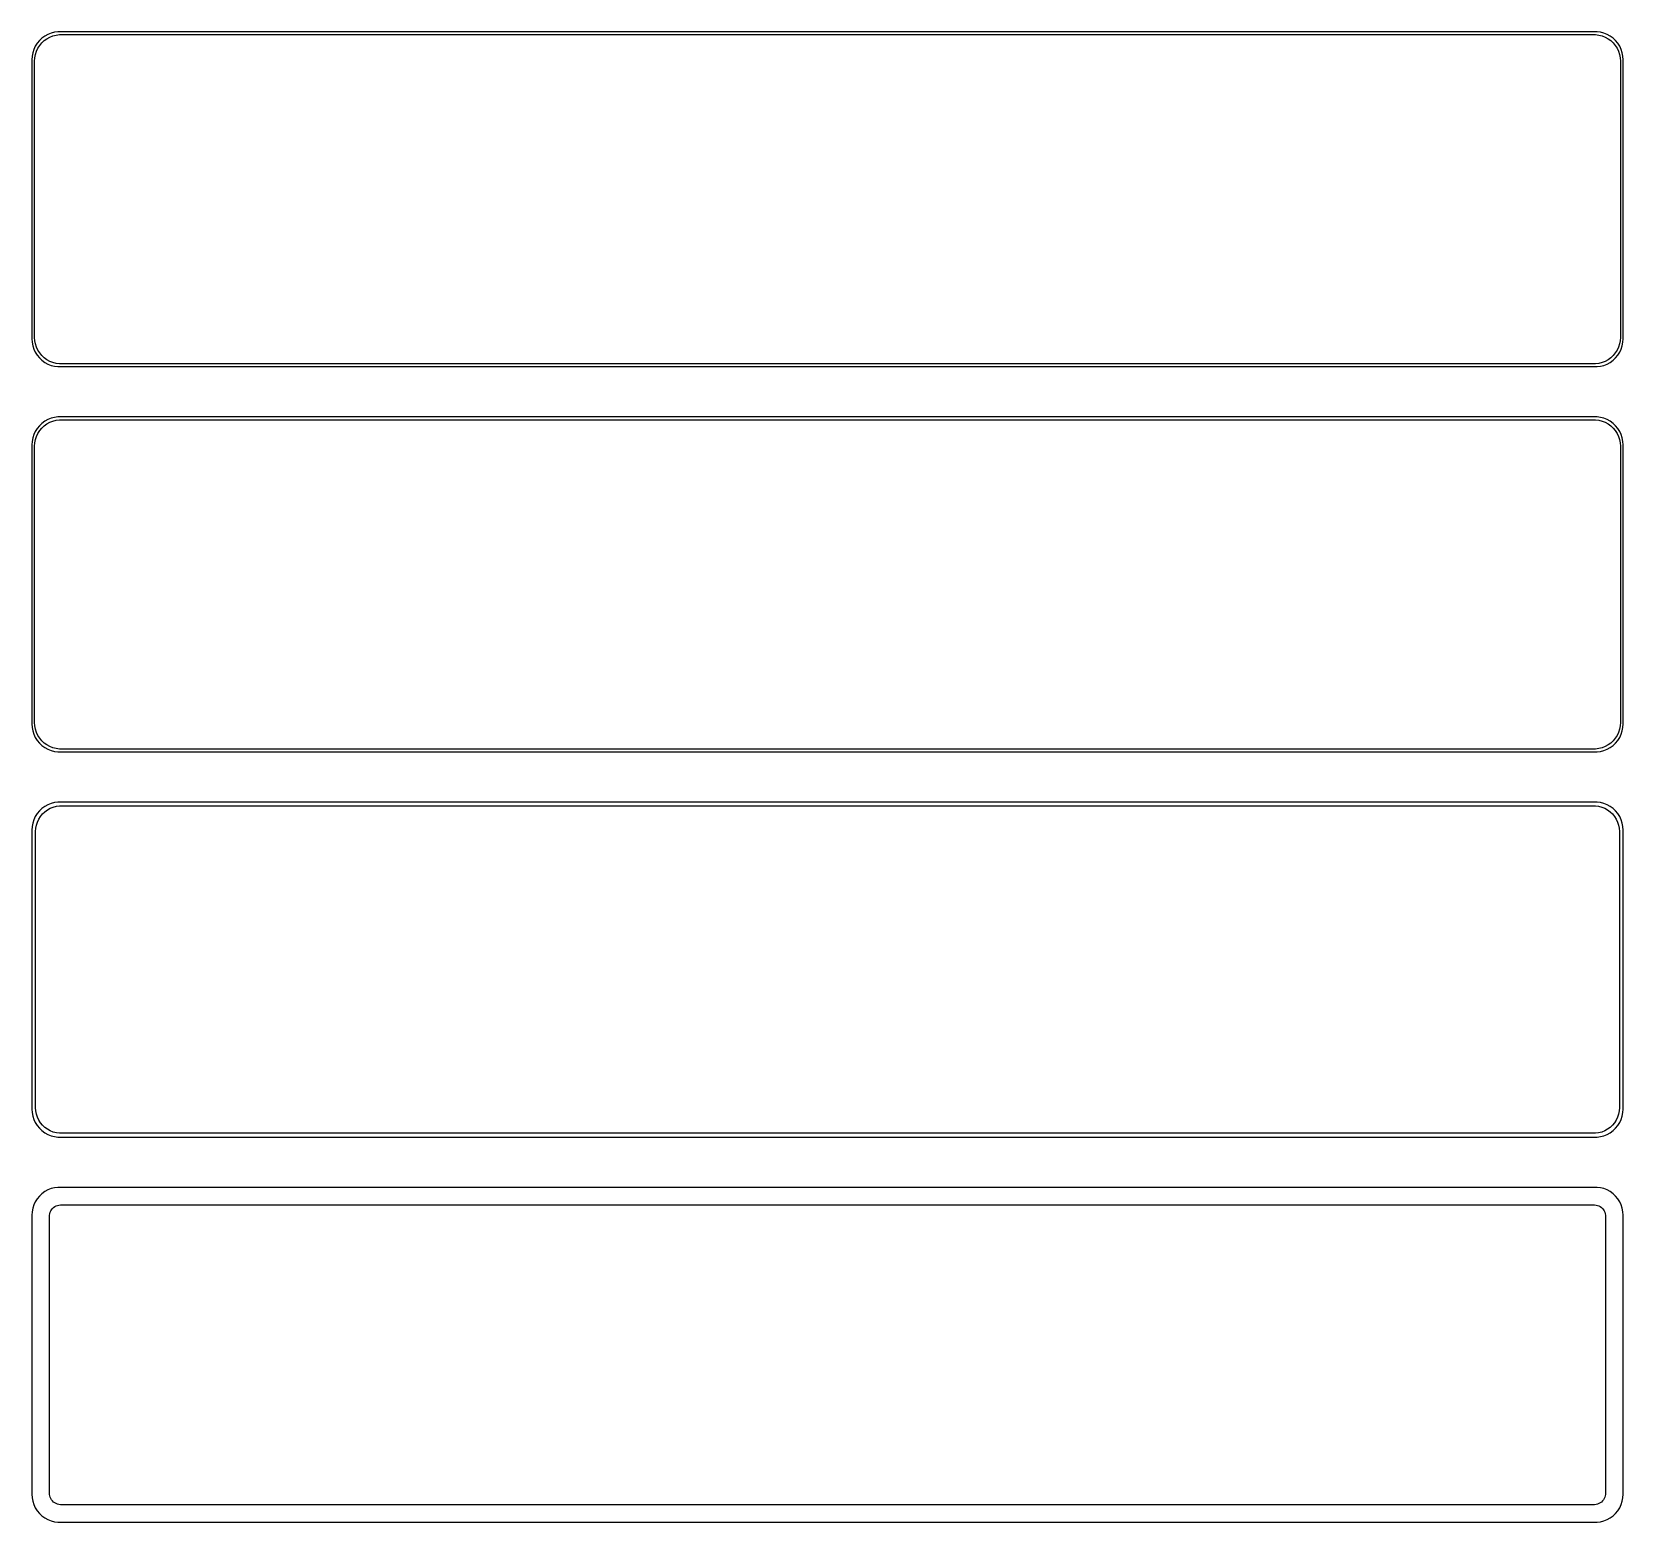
# Model space of a CAD drawing. Header units: metres. Extents: x -142 to 142, y 246 to 513.
import ezdxf

# ---------------------------------------------------------------- set-up
doc = ezdxf.new("R2010")
doc.units = ezdxf.units.M

msp = doc.modelspace()

# ---------------------------------------------------------------- linework, layer by layer
for p, q in [((-141.882, 510.409), (-142.149, 509.841)), ((-141.545, 510.939), (-141.882, 510.409)), ((-141.145, 511.423), (-141.545, 510.939)), ((-141.412, 510.038), (-141.093, 510.542)), ((-140.687, 511.853), (-141.145, 511.423)), ((-141.093, 510.542), (-140.713, 511.002)), ((-140.713, 511.002), (-140.278, 511.41)), ((-140.179, 512.222), (-140.687, 511.853)), ((-140.278, 511.41), (-139.795, 511.761)), ((-139.629, 512.524), (-140.179, 512.222)), ((-139.795, 511.761), (-139.272, 512.048)), ((-139.045, 512.755), (-139.629, 512.524)), ((-139.272, 512.048), (-138.718, 512.268)), ((-138.437, 512.911), (-139.045, 512.755)), ((-138.718, 512.268), (-138.14, 512.416)), ((-137.814, 512.99), (-138.437, 512.911)), ((-138.14, 512.416), (-137.548, 512.491)), ((137.814, 512.99), (-137.814, 512.99)), ((-137.548, 512.491), (137.548, 512.491)), ((137.548, 512.491), (138.14, 512.416)), ((138.437, 512.911), (137.814, 512.99)), ((138.14, 512.416), (138.718, 512.268)), ((139.045, 512.755), (138.437, 512.911)), ((138.718, 512.268), (139.272, 512.048)), ((139.629, 512.524), (139.045, 512.755)), ((139.272, 512.048), (139.795, 511.761)), ((140.179, 512.222), (139.629, 512.524)), ((139.795, 511.761), (140.278, 511.41)), ((140.687, 511.853), (140.179, 512.222)), ((140.278, 511.41), (140.713, 511.002)), ((141.145, 511.423), (140.687, 511.853)), ((140.713, 511.002), (141.093, 510.542)), ((141.093, 510.542), (141.412, 510.038)), ((141.545, 510.939), (141.145, 511.423)), ((141.882, 510.409), (141.545, 510.939)), ((142.149, 509.841), (141.882, 510.409)), ((-142.461, 508.627), (-142.5, 508)), ((-142.5, 508), (-142.5, 458)), ((-142.343, 509.243), (-142.461, 508.627)), ((-142.149, 509.841), (-142.343, 509.243)), ((-142, 507.75), (-141.963, 508.345)), ((-142, 458.25), (-142, 507.75)), ((-141.963, 508.345), (-141.851, 508.931)), ((-141.851, 508.931), (-141.666, 509.499)), ((-141.666, 509.499), (-141.412, 510.038)), ((141.412, 510.038), (141.666, 509.499)), ((141.666, 509.499), (141.851, 508.931)), ((141.851, 508.931), (141.963, 508.345)), ((141.963, 508.345), (142, 507.75)), ((142, 507.75), (142, 458.25)), ((142.343, 509.243), (142.149, 509.841)), ((142.461, 508.627), (142.343, 509.243)), ((142.5, 508), (142.461, 508.627)), ((142.5, 458), (142.5, 508)), ((-142.5, 458), (-142.461, 457.373)), ((-142.461, 457.373), (-142.343, 456.757)), ((-142.343, 456.757), (-142.149, 456.159)), ((-142.149, 456.159), (-141.882, 455.591)), ((-141.963, 457.655), (-142, 458.25)), ((-141.851, 457.069), (-141.963, 457.655)), ((-141.666, 456.501), (-141.851, 457.069)), ((-141.412, 455.962), (-141.666, 456.501)), ((141.666, 456.501), (141.412, 455.962)), ((141.851, 457.069), (141.666, 456.501)), ((141.963, 457.655), (141.851, 457.069)), ((141.882, 455.591), (142.149, 456.159)), ((142, 458.25), (141.963, 457.655)), ((142.149, 456.159), (142.343, 456.757)), ((142.343, 456.757), (142.461, 457.373)), ((142.461, 457.373), (142.5, 458)), ((-141.882, 455.591), (-141.545, 455.061)), ((-141.545, 455.061), (-141.145, 454.577)), ((-141.093, 455.458), (-141.412, 455.962)), ((-141.145, 454.577), (-140.687, 454.147)), ((-140.713, 454.998), (-141.093, 455.458)), ((-140.278, 454.59), (-140.713, 454.998)), ((-140.687, 454.147), (-140.179, 453.778)), ((-139.795, 454.239), (-140.278, 454.59)), ((-140.179, 453.778), (-139.629, 453.476)), ((-139.272, 453.952), (-139.795, 454.239)), ((-139.629, 453.476), (-139.045, 453.245)), ((-138.718, 453.732), (-139.272, 453.952)), ((-139.045, 453.245), (-138.437, 453.089)), ((-138.14, 453.584), (-138.718, 453.732)), ((-137.548, 453.509), (-138.14, 453.584)), ((137.548, 453.509), (-137.548, 453.509)), ((138.14, 453.584), (137.548, 453.509)), ((138.718, 453.732), (138.14, 453.584)), ((138.437, 453.089), (139.045, 453.245)), ((139.272, 453.952), (138.718, 453.732)), ((139.045, 453.245), (139.629, 453.476)), ((139.795, 454.239), (139.272, 453.952)), ((139.629, 453.476), (140.179, 453.778)), ((140.278, 454.59), (139.795, 454.239)), ((140.179, 453.778), (140.687, 454.147)), ((140.713, 454.998), (140.278, 454.59)), ((140.687, 454.147), (141.145, 454.577)), ((141.093, 455.458), (140.713, 454.998)), ((141.412, 455.962), (141.093, 455.458)), ((141.145, 454.577), (141.545, 455.061)), ((141.545, 455.061), (141.882, 455.591)), ((-138.437, 453.089), (-137.814, 453.01)), ((-137.814, 453.01), (137.814, 453.01)), ((137.814, 453.01), (138.437, 453.089)), ((-141.545, 441.939), (-141.882, 441.409)), ((-141.145, 442.423), (-141.545, 441.939)), ((-140.687, 442.853), (-141.145, 442.423)), ((-141.093, 441.542), (-140.713, 442.002)), ((-140.713, 442.002), (-140.278, 442.41)), ((-140.179, 443.222), (-140.687, 442.853)), ((-140.278, 442.41), (-139.795, 442.761)), ((-139.629, 443.524), (-140.179, 443.222)), ((-139.795, 442.761), (-139.272, 443.048)), ((-139.045, 443.755), (-139.629, 443.524)), ((-139.272, 443.048), (-138.718, 443.268)), ((-138.437, 443.911), (-139.045, 443.755)), ((-138.718, 443.268), (-138.14, 443.416)), ((-137.814, 443.99), (-138.437, 443.911)), ((-138.14, 443.416), (-137.548, 443.491)), ((137.814, 443.99), (-137.814, 443.99)), ((-137.548, 443.491), (137.548, 443.491)), ((137.548, 443.491), (138.14, 443.416)), ((138.437, 443.911), (137.814, 443.99)), ((138.14, 443.416), (138.718, 443.268)), ((139.045, 443.755), (138.437, 443.911)), ((138.718, 443.268), (139.272, 443.048)), ((139.629, 443.524), (139.045, 443.755)), ((139.272, 443.048), (139.795, 442.761)), ((140.179, 443.222), (139.629, 443.524)), ((139.795, 442.761), (140.278, 442.41)), ((140.687, 442.853), (140.179, 443.222)), ((140.278, 442.41), (140.713, 442.002)), ((141.145, 442.423), (140.687, 442.853)), ((140.713, 442.002), (141.093, 441.542)), ((141.545, 441.939), (141.145, 442.423)), ((141.882, 441.409), (141.545, 441.939)), ((-142.461, 439.627), (-142.5, 439)), ((-142.5, 439), (-142.5, 389)), ((-142.343, 440.243), (-142.461, 439.627)), ((-142.149, 440.841), (-142.343, 440.243)), ((-141.882, 441.409), (-142.149, 440.841)), ((-142, 438.75), (-141.963, 439.345)), ((-141.963, 439.345), (-141.851, 439.931)), ((-141.851, 439.931), (-141.666, 440.499)), ((-141.666, 440.499), (-141.412, 441.038)), ((-141.412, 441.038), (-141.093, 441.542)), ((141.093, 441.542), (141.412, 441.038)), ((141.412, 441.038), (141.666, 440.499)), ((141.666, 440.499), (141.851, 439.931)), ((141.851, 439.931), (141.963, 439.345)), ((142.149, 440.841), (141.882, 441.409)), ((141.963, 439.345), (142, 438.75)), ((142.343, 440.243), (142.149, 440.841)), ((142.461, 439.627), (142.343, 440.243)), ((142.5, 439), (142.461, 439.627)), ((142.5, 389), (142.5, 439)), ((-142, 389.25), (-142, 438.75)), ((142, 438.75), (142, 389.25)), ((-142.5, 389), (-142.461, 388.373)), ((-142.461, 388.373), (-142.343, 387.757)), ((-142.343, 387.757), (-142.149, 387.159)), ((-141.963, 388.655), (-142, 389.25)), ((-141.851, 388.069), (-141.963, 388.655)), ((-141.666, 387.501), (-141.851, 388.069)), ((141.851, 388.069), (141.666, 387.501)), ((141.963, 388.655), (141.851, 388.069)), ((142, 389.25), (141.963, 388.655)), ((142.149, 387.159), (142.343, 387.757)), ((142.343, 387.757), (142.461, 388.373)), ((142.461, 388.373), (142.5, 389)), ((-142.149, 387.159), (-141.882, 386.591)), ((-141.882, 386.591), (-141.545, 386.061)), ((-141.412, 386.962), (-141.666, 387.501)), ((-141.545, 386.061), (-141.145, 385.577)), ((-141.093, 386.458), (-141.412, 386.962)), ((-141.145, 385.577), (-140.687, 385.147)), ((-140.713, 385.998), (-141.093, 386.458)), ((-140.278, 385.59), (-140.713, 385.998)), ((-140.687, 385.147), (-140.179, 384.778)), ((-139.795, 385.239), (-140.278, 385.59)), ((-140.179, 384.778), (-139.629, 384.476)), ((-139.272, 384.952), (-139.795, 385.239)), ((-138.718, 384.732), (-139.272, 384.952)), ((139.272, 384.952), (138.718, 384.732)), ((139.795, 385.239), (139.272, 384.952)), ((139.629, 384.476), (140.179, 384.778)), ((140.278, 385.59), (139.795, 385.239)), ((140.179, 384.778), (140.687, 385.147)), ((140.713, 385.998), (140.278, 385.59)), ((140.687, 385.147), (141.145, 385.577)), ((141.093, 386.458), (140.713, 385.998)), ((141.412, 386.962), (141.093, 386.458)), ((141.145, 385.577), (141.545, 386.061)), ((141.666, 387.501), (141.412, 386.962)), ((141.545, 386.061), (141.882, 386.591)), ((141.882, 386.591), (142.149, 387.159)), ((-139.629, 384.476), (-139.045, 384.245)), ((-139.045, 384.245), (-138.437, 384.089)), ((-138.14, 384.584), (-138.718, 384.732)), ((-138.437, 384.089), (-137.814, 384.01)), ((-137.548, 384.509), (-138.14, 384.584)), ((-137.814, 384.01), (137.814, 384.01)), ((137.548, 384.509), (-137.548, 384.509)), ((138.14, 384.584), (137.548, 384.509)), ((137.814, 384.01), (138.437, 384.089)), ((138.718, 384.732), (138.14, 384.584)), ((138.437, 384.089), (139.045, 384.245)), ((139.045, 384.245), (139.629, 384.476)), ((-141.145, 373.423), (-141.545, 372.939)), ((-140.687, 373.853), (-141.145, 373.423)), ((-140.179, 374.222), (-140.687, 373.853)), ((-139.629, 374.524), (-140.179, 374.222)), ((-140.168, 373.278), (-139.703, 373.616)), ((-139.703, 373.616), (-139.199, 373.893)), ((-139.045, 374.755), (-139.629, 374.524)), ((-139.199, 373.893), (-138.665, 374.104)), ((-138.437, 374.911), (-139.045, 374.755)), ((-138.665, 374.104), (-138.108, 374.247)), ((-137.814, 374.99), (-138.437, 374.911)), ((-138.108, 374.247), (-137.537, 374.319)), ((137.814, 374.99), (-137.814, 374.99)), ((-137.537, 374.319), (137.537, 374.319)), ((137.537, 374.319), (138.108, 374.247)), ((138.437, 374.911), (137.814, 374.99)), ((138.108, 374.247), (138.665, 374.104)), ((139.045, 374.755), (138.437, 374.911)), ((138.665, 374.104), (139.199, 373.893)), ((139.629, 374.524), (139.045, 374.755)), ((139.199, 373.893), (139.703, 373.616)), ((140.179, 374.222), (139.629, 374.524)), ((139.703, 373.616), (140.168, 373.278)), ((140.687, 373.853), (140.179, 374.222)), ((141.145, 373.423), (140.687, 373.853)), ((141.545, 372.939), (141.145, 373.423)), ((-142.461, 370.627), (-142.5, 370)), ((-142.343, 371.243), (-142.461, 370.627)), ((-142.149, 371.841), (-142.343, 371.243)), ((-141.882, 372.409), (-142.149, 371.841)), ((-141.545, 372.939), (-141.882, 372.409)), ((-141.792, 370.324), (-141.685, 370.889)), ((-141.685, 370.889), (-141.507, 371.435)), ((-141.507, 371.435), (-141.262, 371.956)), ((-141.262, 371.956), (-140.954, 372.441)), ((-140.954, 372.441), (-140.588, 372.884)), ((-140.588, 372.884), (-140.168, 373.278)), ((140.168, 373.278), (140.588, 372.884)), ((140.588, 372.884), (140.954, 372.441)), ((140.954, 372.441), (141.262, 371.956)), ((141.262, 371.956), (141.507, 371.435)), ((141.507, 371.435), (141.685, 370.889)), ((141.882, 372.409), (141.545, 372.939)), ((141.685, 370.889), (141.792, 370.324)), ((142.149, 371.841), (141.882, 372.409)), ((142.343, 371.243), (142.149, 371.841)), ((142.461, 370.627), (142.343, 371.243)), ((142.5, 370), (142.461, 370.627)), ((-142.5, 370), (-142.5, 320)), ((-141.828, 369.75), (-141.792, 370.324)), ((-141.828, 320.25), (-141.828, 369.75)), ((141.792, 370.324), (141.828, 369.75)), ((141.828, 369.75), (141.828, 320.25)), ((142.5, 320), (142.5, 370)), ((-142.5, 320), (-142.461, 319.373)), ((-142.461, 319.373), (-142.343, 318.757)), ((-141.792, 319.676), (-141.828, 320.25)), ((-141.685, 319.111), (-141.792, 319.676)), ((141.792, 319.676), (141.685, 319.111)), ((141.828, 320.25), (141.792, 319.676)), ((142.343, 318.757), (142.461, 319.373)), ((142.461, 319.373), (142.5, 320)), ((-142.343, 318.757), (-142.149, 318.159)), ((-142.149, 318.159), (-141.882, 317.591)), ((-141.882, 317.591), (-141.545, 317.061)), ((-141.507, 318.565), (-141.685, 319.111)), ((-141.545, 317.061), (-141.145, 316.577)), ((-141.262, 318.044), (-141.507, 318.565)), ((-140.954, 317.559), (-141.262, 318.044)), ((-141.145, 316.577), (-140.687, 316.147)), ((-140.588, 317.116), (-140.954, 317.559)), ((-140.168, 316.722), (-140.588, 317.116)), ((-139.703, 316.384), (-140.168, 316.722)), ((-139.199, 316.107), (-139.703, 316.384)), ((139.703, 316.384), (139.199, 316.107)), ((140.168, 316.722), (139.703, 316.384)), ((140.588, 317.116), (140.168, 316.722)), ((140.954, 317.559), (140.588, 317.116)), ((140.687, 316.147), (141.145, 316.577)), ((141.262, 318.044), (140.954, 317.559)), ((141.145, 316.577), (141.545, 317.061)), ((141.507, 318.565), (141.262, 318.044)), ((141.685, 319.111), (141.507, 318.565)), ((141.545, 317.061), (141.882, 317.591)), ((141.882, 317.591), (142.149, 318.159)), ((142.149, 318.159), (142.343, 318.757)), ((-140.687, 316.147), (-140.179, 315.778)), ((-140.179, 315.778), (-139.629, 315.476)), ((-139.629, 315.476), (-139.045, 315.245)), ((-138.665, 315.896), (-139.199, 316.107)), ((-139.045, 315.245), (-138.437, 315.089)), ((-138.108, 315.753), (-138.665, 315.896)), ((-138.437, 315.089), (-137.814, 315.01)), ((-137.537, 315.681), (-138.108, 315.753)), ((-137.814, 315.01), (137.814, 315.01)), ((137.537, 315.681), (-137.537, 315.681)), ((138.108, 315.753), (137.537, 315.681)), ((137.814, 315.01), (138.437, 315.089)), ((138.665, 315.896), (138.108, 315.753)), ((138.437, 315.089), (139.045, 315.245)), ((139.199, 316.107), (138.665, 315.896)), ((139.045, 315.245), (139.629, 315.476)), ((139.629, 315.476), (140.179, 315.778)), ((140.179, 315.778), (140.687, 316.147)), ((-140.179, 305.222), (-140.687, 304.853)), ((-139.629, 305.524), (-140.179, 305.222)), ((-139.045, 305.755), (-139.629, 305.524)), ((-138.437, 305.911), (-139.045, 305.755)), ((-137.814, 305.99), (-138.437, 305.911)), ((137.814, 305.99), (-137.814, 305.99)), ((138.437, 305.911), (137.814, 305.99)), ((139.045, 305.755), (138.437, 305.911)), ((139.629, 305.524), (139.045, 305.755)), ((140.179, 305.222), (139.629, 305.524)), ((140.687, 304.853), (140.179, 305.222)), ((-142.343, 302.243), (-142.461, 301.627)), ((-142.149, 302.841), (-142.343, 302.243)), ((-141.882, 303.409), (-142.149, 302.841)), ((-141.545, 303.939), (-141.882, 303.409)), ((-141.145, 304.423), (-141.545, 303.939)), ((-140.687, 304.853), (-141.145, 304.423)), ((-138.957, 301.99), (-138.788, 302.194)), ((-138.788, 302.194), (-138.595, 302.375)), ((-138.595, 302.375), (-138.38, 302.531)), ((-138.38, 302.531), (-138.148, 302.659)), ((-138.148, 302.659), (-137.902, 302.756)), ((-137.902, 302.756), (-137.645, 302.822)), ((-137.645, 302.822), (-137.382, 302.855)), ((-137.382, 302.855), (137.382, 302.855)), ((137.382, 302.855), (137.645, 302.822)), ((137.645, 302.822), (137.902, 302.756)), ((137.902, 302.756), (138.148, 302.659)), ((138.148, 302.659), (138.38, 302.531)), ((138.38, 302.531), (138.595, 302.375)), ((138.595, 302.375), (138.788, 302.194)), ((138.788, 302.194), (138.957, 301.99)), ((141.145, 304.423), (140.687, 304.853)), ((141.545, 303.939), (141.145, 304.423)), ((141.882, 303.409), (141.545, 303.939)), ((142.149, 302.841), (141.882, 303.409)), ((142.343, 302.243), (142.149, 302.841)), ((142.461, 301.627), (142.343, 302.243)), ((-142.461, 301.627), (-142.5, 301)), ((-142.5, 301), (-142.5, 251)), ((-139.36, 300.75), (-139.343, 301.014)), ((-139.36, 251.25), (-139.36, 300.75)), ((-139.343, 301.014), (-139.293, 301.275)), ((-139.293, 301.275), (-139.211, 301.527)), ((-139.211, 301.527), (-139.099, 301.766)), ((-139.099, 301.766), (-138.957, 301.99)), ((138.957, 301.99), (139.099, 301.766)), ((139.099, 301.766), (139.211, 301.527)), ((139.211, 301.527), (139.293, 301.275)), ((139.293, 301.275), (139.343, 301.014)), ((139.343, 301.014), (139.36, 300.75)), ((139.36, 300.75), (139.36, 251.25)), ((142.5, 301), (142.461, 301.627)), ((142.5, 251), (142.5, 301)), ((-142.5, 251), (-142.461, 250.373)), ((-139.343, 250.986), (-139.36, 251.25)), ((-139.293, 250.725), (-139.343, 250.986)), ((139.343, 250.986), (139.293, 250.725)), ((139.36, 251.25), (139.343, 250.986)), ((142.461, 250.373), (142.5, 251)), ((-142.461, 250.373), (-142.343, 249.757)), ((-142.343, 249.757), (-142.149, 249.159)), ((-142.149, 249.159), (-141.882, 248.591)), ((-141.882, 248.591), (-141.545, 248.061)), ((-141.545, 248.061), (-141.145, 247.577)), ((-139.211, 250.473), (-139.293, 250.725)), ((-139.099, 250.234), (-139.211, 250.473)), ((-138.957, 250.01), (-139.099, 250.234)), ((-138.788, 249.806), (-138.957, 250.01)), ((-138.595, 249.625), (-138.788, 249.806)), ((-138.38, 249.469), (-138.595, 249.625)), ((-138.148, 249.341), (-138.38, 249.469)), ((-137.902, 249.244), (-138.148, 249.341)), ((-137.645, 249.178), (-137.902, 249.244)), ((-137.382, 249.145), (-137.645, 249.178)), ((137.382, 249.145), (-137.382, 249.145)), ((137.645, 249.178), (137.382, 249.145)), ((137.902, 249.244), (137.645, 249.178)), ((138.148, 249.341), (137.902, 249.244)), ((138.38, 249.469), (138.148, 249.341)), ((138.595, 249.625), (138.38, 249.469)), ((138.788, 249.806), (138.595, 249.625)), ((138.957, 250.01), (138.788, 249.806)), ((139.099, 250.234), (138.957, 250.01)), ((139.211, 250.473), (139.099, 250.234)), ((139.293, 250.725), (139.211, 250.473)), ((141.145, 247.577), (141.545, 248.061)), ((141.545, 248.061), (141.882, 248.591)), ((141.882, 248.591), (142.149, 249.159)), ((142.149, 249.159), (142.343, 249.757)), ((142.343, 249.757), (142.461, 250.373)), ((-141.145, 247.577), (-140.687, 247.147)), ((-140.687, 247.147), (-140.179, 246.778)), ((-140.179, 246.778), (-139.629, 246.476)), ((-139.629, 246.476), (-139.045, 246.245)), ((-139.045, 246.245), (-138.437, 246.089)), ((-138.437, 246.089), (-137.814, 246.01)), ((-137.814, 246.01), (137.814, 246.01)), ((137.814, 246.01), (138.437, 246.089)), ((138.437, 246.089), (139.045, 246.245)), ((139.045, 246.245), (139.629, 246.476)), ((139.629, 246.476), (140.179, 246.778)), ((140.179, 246.778), (140.687, 247.147)), ((140.687, 247.147), (141.145, 247.577))]:
    msp.add_line(p, q)

doc.saveas('drawing.dxf')
